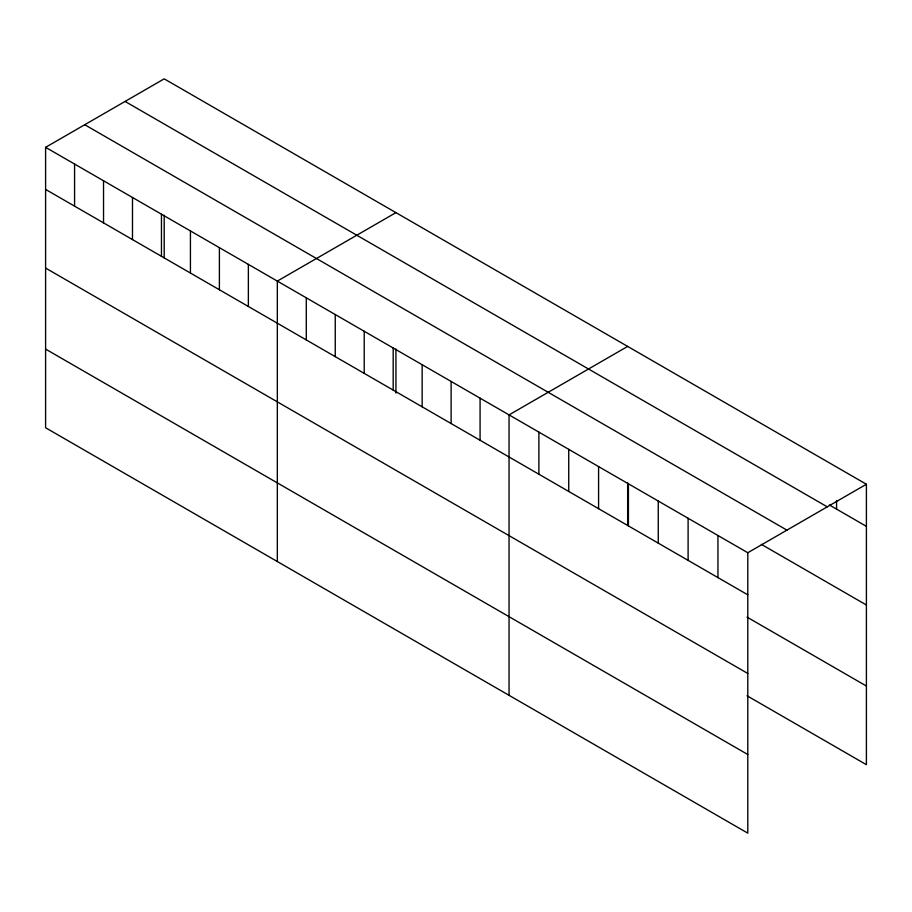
<?xml version="1.0" encoding="UTF-8"?>
<svg xmlns="http://www.w3.org/2000/svg" width="912" height="912" viewBox="0 0 912 912"><rect width="100%" height="100%" fill="white"/><g stroke="black" fill="none" stroke-linecap="round" stroke-linejoin="round"><path stroke-width="1.37" d="M45.6 147.322L747.794 552.729L747.794 833.158L45.6 427.751L45.6 147.322L164.206 78.842L866.4 484.249L866.4 764.678L747.031 695.765M395.933 212.633L277.328 281.101L277.328 561.53M627.65 346.412L509.044 414.892L509.044 695.32M747.794 552.729L866.4 484.249M829.396 504.986L866.4 526.349M125.069 101.437L827.264 506.844M84.736 124.727L786.931 530.134M761.349 544.35L866.4 604.998M45.6 189.422L747.794 594.829M747.031 617.116L866.4 686.029M45.6 268.071L747.794 673.478M45.6 349.102L747.794 754.509M836.555 500.699L836.555 509.124M717.949 535.504L717.949 577.604M688.104 518.267L688.104 560.367M658.259 501.041L658.259 543.142M628.425 483.805L628.425 525.916M627.65 482.801L627.65 525.449M598.58 466.579L598.58 508.679M568.735 449.354L568.735 491.454M538.889 432.117L538.889 474.217M480.077 398.168L480.077 440.268M451.121 381.444L451.121 423.544M422.153 364.72L422.153 406.82M395.933 349.011L395.933 393.083M393.186 347.996L393.186 390.097M364.219 331.273L364.219 373.373M335.251 314.549L335.251 356.649M306.284 297.825L306.284 339.937M248.36 264.377L248.36 306.489M219.393 247.665L219.393 289.765M190.426 230.941L190.426 273.041M164.206 215.232L164.206 257.879M161.458 214.217L161.458 256.318M132.491 197.494L132.491 239.594M103.535 180.77L103.535 222.87M74.567 164.046L74.567 206.146"/></g></svg>
